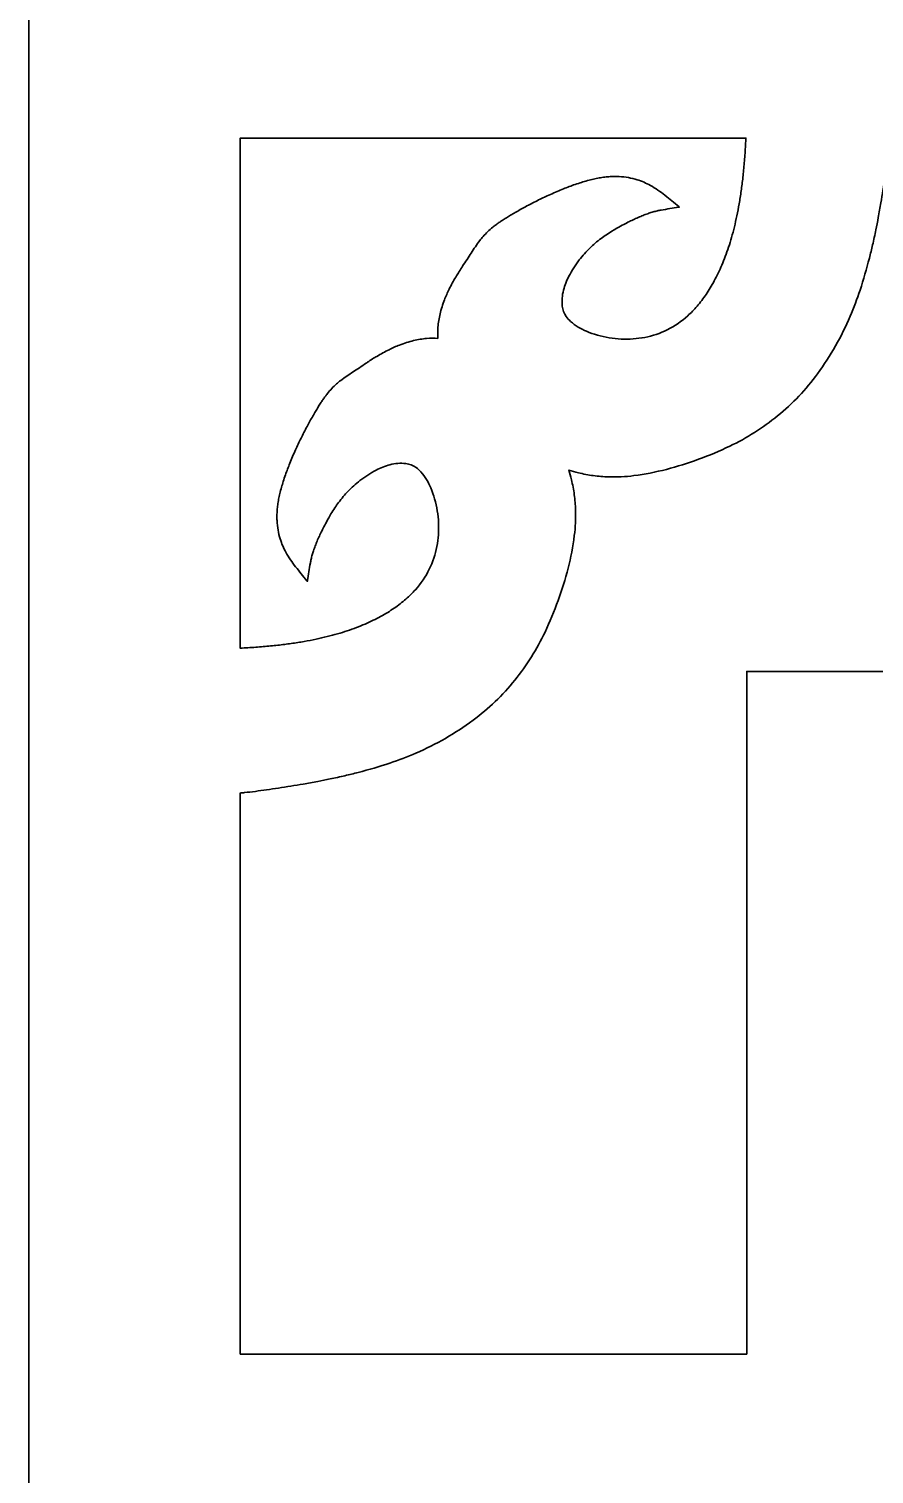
# Model space of a CAD drawing. Header units: centimetres. Extents: x -19.6 to -12.8, y -9 to 9.
# Drawn here: x -19.553 to -18.203, y -6.621 to -4.31 of the extents above; entities that cross this region are included whole.
import ezdxf

# ---------------------------------------------------------------- set-up
doc = ezdxf.new("R2010")
doc.units = ezdxf.units.CM
doc.header["$MEASUREMENT"] = 0
doc.layers.add('layer 1', color=7, linetype='Continuous')

msp = doc.modelspace()

# ---------------------------------------------------------------- linework, layer by layer
at = {"layer": 'layer 1', "color": 250, "lineweight": 30}
for points, knots in [([(-12.83818, 9.00077), (-12.83818, 3.00045), (-12.83818, -2.99988), (-12.83818, -9.00021), (-12.83818, -9.00021), (-15.07649, -9.00021), (-17.31483, -9.00021), (-19.55315, -9.00021), (-19.55315, -9.00021), (-19.55315, -2.99988), (-19.55315, 3.00045), (-19.55315, 9.00077), (-19.55315, 9.00077), (-17.31483, 9.00077), (-15.07649, 9.00077), (-12.83818, 9.00077)], [0, 0, 0, 0, 0.2, 0.2, 0.2, 0.2, 0.4, 0.4, 0.4, 0.4, 0.6, 0.6, 0.6, 0.6, 1, 1, 1, 1]), ([(-18.89987, -4.80493), (-18.90023, -4.79891), (-18.90014, -4.79289), (-18.89965, -4.78687), (-18.89965, -4.78687), (-18.89908, -4.77983), (-18.89795, -4.77283), (-18.89633, -4.76595), (-18.89633, -4.76595), (-18.8945, -4.75827), (-18.89215, -4.75072), (-18.8893, -4.74336), (-18.8893, -4.74336), (-18.88709, -4.73758), (-18.88457, -4.73192), (-18.88183, -4.72636), (-18.88183, -4.72636), (-18.87858, -4.71975), (-18.87508, -4.71327), (-18.8713, -4.70692), (-18.8713, -4.70692), (-18.86993, -4.70458), (-18.86852, -4.70227), (-18.8671, -4.69996), (-18.8671, -4.69996), (-18.86535, -4.69719), (-18.86361, -4.69443), (-18.86183, -4.69167), (-18.86183, -4.69167), (-18.86141, -4.69104), (-18.86103, -4.69039), (-18.8606, -4.68976), (-18.8606, -4.68976), (-18.85815, -4.68607), (-18.85572, -4.68237), (-18.85327, -4.67868), (-18.85327, -4.67868), (-18.84885, -4.67193), (-18.84439, -4.6652), (-18.83996, -4.65845), (-18.83996, -4.65845), (-18.83773, -4.65514), (-18.83538, -4.65187), (-18.83298, -4.64868), (-18.83298, -4.64868), (-18.83124, -4.64636), (-18.82941, -4.64411), (-18.8275, -4.64192), (-18.8275, -4.64192), (-18.82523, -4.63933), (-18.82286, -4.63684), (-18.82035, -4.63447), (-18.82035, -4.63447), (-18.8177, -4.63193), (-18.81494, -4.62952), (-18.81207, -4.62723), (-18.81207, -4.62723), (-18.81059, -4.62605), (-18.80907, -4.62488), (-18.80753, -4.62375), (-18.80753, -4.62375), (-18.80579, -4.62245), (-18.80404, -4.62118), (-18.80227, -4.61994), (-18.80227, -4.61994), (-18.8005, -4.61873), (-18.79871, -4.61752), (-18.79694, -4.61637), (-18.79694, -4.61637), (-18.79479, -4.61496), (-18.79263, -4.61357), (-18.79047, -4.6122), (-18.79047, -4.6122), (-18.78824, -4.61084), (-18.78601, -4.60947), (-18.78377, -4.60812), (-18.78377, -4.60812), (-18.78126, -4.60663), (-18.77876, -4.60515), (-18.77624, -4.60369), (-18.77624, -4.60369), (-18.77359, -4.60215), (-18.77095, -4.60066), (-18.76829, -4.59917), (-18.76829, -4.59917), (-18.76549, -4.59761), (-18.7627, -4.59609), (-18.75988, -4.59457), (-18.75988, -4.59457), (-18.75368, -4.59123), (-18.74742, -4.588), (-18.74114, -4.58487), (-18.74114, -4.58487), (-18.73504, -4.58182), (-18.7289, -4.57888), (-18.7227, -4.57605), (-18.7227, -4.57605), (-18.7157, -4.57283), (-18.70865, -4.56978), (-18.70155, -4.56684), (-18.70155, -4.56684), (-18.69543, -4.56434), (-18.68921, -4.56196), (-18.68299, -4.55975), (-18.68299, -4.55975), (-18.67957, -4.55854), (-18.67612, -4.55737), (-18.67269, -4.55626), (-18.67269, -4.55626), (-18.6696, -4.55526), (-18.6665, -4.55432), (-18.66339, -4.55343), (-18.66339, -4.55343), (-18.66005, -4.55248), (-18.65669, -4.55162), (-18.65336, -4.5508), (-18.65336, -4.5508), (-18.6504, -4.55008), (-18.64745, -4.54945), (-18.6445, -4.54888), (-18.6445, -4.54888), (-18.64149, -4.54831), (-18.63844, -4.5478), (-18.6354, -4.54741), (-18.6354, -4.54741), (-18.63254, -4.54701), (-18.62967, -4.54672), (-18.6268, -4.54649), (-18.6268, -4.54649), (-18.62401, -4.54628), (-18.62123, -4.54614), (-18.6184, -4.5461), (-18.6184, -4.5461), (-18.61573, -4.54606), (-18.61306, -4.5461), (-18.61039, -4.54623), (-18.61039, -4.54623), (-18.6054, -4.54647), (-18.60043, -4.54701), (-18.59548, -4.54788), (-18.59548, -4.54788), (-18.59072, -4.54872), (-18.586, -4.54986), (-18.58138, -4.55132), (-18.58138, -4.55132), (-18.574, -4.55364), (-18.56691, -4.55674), (-18.56015, -4.56054), (-18.56015, -4.56054), (-18.55202, -4.56511), (-18.54432, -4.57036), (-18.53706, -4.57623), (-18.53706, -4.57623), (-18.52968, -4.58218), (-18.5223, -4.58814), (-18.51492, -4.5941), (-18.51492, -4.5941), (-18.51457, -4.59438), (-18.51424, -4.59465), (-18.5139, -4.59493), (-18.5139, -4.59493), (-18.51432, -4.59501), (-18.51476, -4.59509), (-18.5152, -4.59514), (-18.5152, -4.59514), (-18.52454, -4.59671), (-18.53387, -4.59828), (-18.54317, -4.59986), (-18.54317, -4.59986), (-18.5452, -4.6002), (-18.5472, -4.6006), (-18.54918, -4.60105), (-18.54918, -4.60105), (-18.55147, -4.60158), (-18.55375, -4.60218), (-18.55604, -4.60285), (-18.55604, -4.60285), (-18.55829, -4.6035), (-18.56049, -4.60418), (-18.56271, -4.60495), (-18.56271, -4.60495), (-18.56527, -4.60582), (-18.5678, -4.60674), (-18.5703, -4.60771), (-18.5703, -4.60771), (-18.57276, -4.60867), (-18.57521, -4.60967), (-18.57762, -4.6107), (-18.57762, -4.6107), (-18.58044, -4.61191), (-18.58319, -4.61314), (-18.58596, -4.61444), (-18.58596, -4.61444), (-18.58864, -4.61568), (-18.59128, -4.61696), (-18.59394, -4.61826), (-18.59394, -4.61826), (-18.59698, -4.61977), (-18.60001, -4.62132), (-18.60301, -4.62291), (-18.60301, -4.62291), (-18.60637, -4.62467), (-18.60972, -4.62648), (-18.61301, -4.62835), (-18.61301, -4.62835), (-18.61571, -4.62986), (-18.61839, -4.6314), (-18.62101, -4.633), (-18.62101, -4.633), (-18.62425, -4.635), (-18.62748, -4.63707), (-18.63067, -4.63921), (-18.63067, -4.63921), (-18.63353, -4.64114), (-18.63637, -4.64316), (-18.63916, -4.64526), (-18.63916, -4.64526), (-18.64232, -4.64765), (-18.64544, -4.65016), (-18.64848, -4.65275), (-18.64848, -4.65275), (-18.65138, -4.65522), (-18.65422, -4.65782), (-18.65695, -4.66049), (-18.65695, -4.66049), (-18.66001, -4.66344), (-18.66295, -4.66654), (-18.66575, -4.66971), (-18.66575, -4.66971), (-18.6686, -4.67293), (-18.67131, -4.67622), (-18.67392, -4.67961), (-18.67392, -4.67961), (-18.6802, -4.68782), (-18.68575, -4.69653), (-18.69053, -4.70569), (-18.69053, -4.70569), (-18.69421, -4.71273), (-18.69709, -4.72013), (-18.69916, -4.72778), (-18.69916, -4.72778), (-18.7014, -4.73614), (-18.70206, -4.74477), (-18.70105, -4.75337), (-18.70105, -4.75337), (-18.70035, -4.75932), (-18.69823, -4.76494), (-18.69481, -4.76988), (-18.69481, -4.76988), (-18.69278, -4.7728), (-18.69043, -4.77546), (-18.68779, -4.77784), (-18.68779, -4.77784), (-18.68403, -4.78118), (-18.68001, -4.78419), (-18.67571, -4.78679), (-18.67571, -4.78679), (-18.67138, -4.78941), (-18.6669, -4.79173), (-18.66224, -4.79369), (-18.66224, -4.79369), (-18.65663, -4.79607), (-18.65092, -4.79809), (-18.64505, -4.79975), (-18.64505, -4.79975), (-18.63255, -4.8033), (-18.61972, -4.8054), (-18.60677, -4.80602), (-18.60677, -4.80602), (-18.5942, -4.80662), (-18.58165, -4.80575), (-18.5693, -4.8034), (-18.5693, -4.8034), (-18.55677, -4.80104), (-18.54469, -4.79693), (-18.5333, -4.7912), (-18.5333, -4.7912), (-18.52144, -4.78524), (-18.51051, -4.77773), (-18.50063, -4.76881), (-18.50063, -4.76881), (-18.49538, -4.76407), (-18.49045, -4.759), (-18.48583, -4.75361), (-18.48583, -4.75361), (-18.48066, -4.74758), (-18.4758, -4.74126), (-18.47136, -4.73467), (-18.47136, -4.73467), (-18.46906, -4.73129), (-18.46684, -4.72783), (-18.46472, -4.72433), (-18.46472, -4.72433), (-18.46246, -4.72057), (-18.46027, -4.71676), (-18.4582, -4.71289), (-18.4582, -4.71289), (-18.45608, -4.70895), (-18.45405, -4.70497), (-18.45211, -4.70093), (-18.45211, -4.70093), (-18.45003, -4.6966), (-18.44806, -4.69223), (-18.44619, -4.6878), (-18.44619, -4.6878), (-18.44424, -4.68324), (-18.44242, -4.67864), (-18.44068, -4.67401), (-18.44068, -4.67401), (-18.43883, -4.66913), (-18.43709, -4.66422), (-18.43548, -4.65926), (-18.43548, -4.65926), (-18.43377, -4.6541), (-18.43217, -4.6489), (-18.43069, -4.64368), (-18.43069, -4.64368), (-18.42909, -4.63807), (-18.42758, -4.63244), (-18.4262, -4.62675), (-18.4262, -4.62675), (-18.42474, -4.6209), (-18.42342, -4.61499), (-18.42218, -4.60907), (-18.42218, -4.60907), (-18.42085, -4.60263), (-18.41961, -4.59616), (-18.4185, -4.58967), (-18.4185, -4.58967), (-18.41792, -4.58635), (-18.41739, -4.58303), (-18.41687, -4.57969), (-18.41687, -4.57969), (-18.4163, -4.5762), (-18.41579, -4.57271), (-18.4153, -4.56921), (-18.4153, -4.56921), (-18.41482, -4.56567), (-18.41433, -4.56211), (-18.41388, -4.55857), (-18.41388, -4.55857), (-18.41341, -4.55484), (-18.41298, -4.55111), (-18.41256, -4.54738), (-18.41256, -4.54738), (-18.41214, -4.54361), (-18.41174, -4.53981), (-18.41136, -4.53602), (-18.41136, -4.53602), (-18.41098, -4.53204), (-18.41064, -4.52807), (-18.41028, -4.52408), (-18.41028, -4.52408), (-18.40995, -4.52005), (-18.40962, -4.51603), (-18.40935, -4.51199), (-18.40935, -4.51199), (-18.40906, -4.50775), (-18.40879, -4.50351), (-18.40852, -4.49928), (-18.40852, -4.49928), (-18.40825, -4.49498), (-18.40803, -4.49069), (-18.40782, -4.48639), (-18.40782, -4.48639), (-18.4078, -4.48587), (-18.40776, -4.48534), (-18.40776, -4.4848), (-18.40776, -4.4848), (-18.67701, -4.4848), (-18.94628, -4.4848), (-19.21557, -4.4848), (-19.21557, -4.4848), (-19.21557, -4.75662), (-19.21557, -5.02846), (-19.21557, -5.30029), (-19.21557, -5.30029), (-19.21155, -5.30008), (-19.20751, -5.29986), (-19.20349, -5.29963), (-19.20349, -5.29963), (-19.19927, -5.29937), (-19.19508, -5.2991), (-19.19086, -5.29879), (-19.19086, -5.29879), (-19.18683, -5.29849), (-19.18285, -5.29818), (-19.17882, -5.29783), (-19.17882, -5.29783), (-19.17487, -5.2975), (-19.17093, -5.29713), (-19.16699, -5.29675), (-19.16699, -5.29675), (-19.16323, -5.29636), (-19.15947, -5.29596), (-19.15571, -5.29555), (-19.15571, -5.29555), (-19.15199, -5.29513), (-19.14828, -5.29469), (-19.14457, -5.29423), (-19.14457, -5.29423), (-19.14106, -5.29376), (-19.13754, -5.29329), (-19.13403, -5.29279), (-19.13403, -5.29279), (-19.13053, -5.29229), (-19.12705, -5.29177), (-19.12361, -5.29122), (-19.12361, -5.29122), (-19.12032, -5.29069), (-19.11699, -5.29015), (-19.11367, -5.28956), (-19.11367, -5.28956), (-19.10724, -5.28844), (-19.10084, -5.28719), (-19.09441, -5.28585), (-19.09441, -5.28585), (-19.08854, -5.28462), (-19.08269, -5.28328), (-19.07686, -5.28182), (-19.07686, -5.28182), (-19.0712, -5.28042), (-19.06563, -5.27892), (-19.06005, -5.2773), (-19.06005, -5.2773), (-19.05486, -5.27581), (-19.04969, -5.27419), (-19.04458, -5.27249), (-19.04458, -5.27249), (-19.03964, -5.27084), (-19.03477, -5.26908), (-19.02992, -5.26724), (-19.02992, -5.26724), (-19.0253, -5.26549), (-19.02076, -5.26365), (-19.01622, -5.26169), (-19.01622, -5.26169), (-19.01184, -5.25979), (-19.00748, -5.25781), (-19.00316, -5.25572), (-19.00316, -5.25572), (-18.99917, -5.25378), (-18.99522, -5.25173), (-18.99131, -5.2496), (-18.99131, -5.2496), (-18.98745, -5.24751), (-18.98366, -5.24532), (-18.97995, -5.24303), (-18.97995, -5.24303), (-18.97647, -5.24089), (-18.97302, -5.23867), (-18.96965, -5.23637), (-18.96965, -5.23637), (-18.96313, -5.23187), (-18.95685, -5.227), (-18.95086, -5.22178), (-18.95086, -5.22178), (-18.94551, -5.21713), (-18.94048, -5.21217), (-18.93574, -5.20687), (-18.93574, -5.20687), (-18.92689, -5.19694), (-18.91944, -5.18591), (-18.9135, -5.17399), (-18.9135, -5.17399), (-18.90782, -5.16252), (-18.90375, -5.15036), (-18.90141, -5.13774), (-18.90141, -5.13774), (-18.89905, -5.12531), (-18.89821, -5.11267), (-18.89881, -5.10003), (-18.89881, -5.10003), (-18.89941, -5.08697), (-18.90149, -5.07406), (-18.90503, -5.06147), (-18.90503, -5.06147), (-18.90667, -5.05559), (-18.90867, -5.04981), (-18.91104, -5.04416), (-18.91104, -5.04416), (-18.91301, -5.03949), (-18.91531, -5.03496), (-18.9179, -5.03062), (-18.9179, -5.03062), (-18.92048, -5.0263), (-18.92345, -5.02224), (-18.9268, -5.01846), (-18.9268, -5.01846), (-18.92915, -5.01579), (-18.9318, -5.01343), (-18.93469, -5.01139), (-18.93469, -5.01139), (-18.93961, -5.00795), (-18.94517, -5.00581), (-18.95111, -5.0051), (-18.95111, -5.0051), (-18.95964, -5.0041), (-18.96822, -5.00473), (-18.97651, -5.007), (-18.97651, -5.007), (-18.98413, -5.00909), (-18.99148, -5.012), (-18.99845, -5.01569), (-18.99845, -5.01569), (-19.00756, -5.0205), (-19.01621, -5.02609), (-19.02436, -5.03241), (-19.02436, -5.03241), (-19.02774, -5.03504), (-19.03101, -5.03777), (-19.03418, -5.04063), (-19.03418, -5.04063), (-19.03734, -5.04347), (-19.04039, -5.04643), (-19.04334, -5.04948), (-19.04334, -5.04948), (-19.04601, -5.05225), (-19.04858, -5.0551), (-19.05106, -5.05804), (-19.05106, -5.05804), (-19.05361, -5.06109), (-19.05611, -5.06421), (-19.05846, -5.06741), (-19.05846, -5.06741), (-19.06055, -5.07021), (-19.06256, -5.07306), (-19.06448, -5.07597), (-19.06448, -5.07597), (-19.06662, -5.07916), (-19.06867, -5.0824), (-19.07065, -5.08569), (-19.07065, -5.08569), (-19.07222, -5.08834), (-19.0738, -5.09101), (-19.07527, -5.09373), (-19.07527, -5.09373), (-19.07713, -5.09706), (-19.07893, -5.10041), (-19.08068, -5.10382), (-19.08068, -5.10382), (-19.08225, -5.10684), (-19.0838, -5.10988), (-19.08529, -5.11295), (-19.08529, -5.11295), (-19.08659, -5.11561), (-19.08786, -5.11828), (-19.0891, -5.12096), (-19.0891, -5.12096), (-19.09037, -5.12375), (-19.09161, -5.12655), (-19.0928, -5.12937), (-19.0928, -5.12937), (-19.09384, -5.13181), (-19.09482, -5.13427), (-19.09576, -5.13674), (-19.09576, -5.13674), (-19.09674, -5.13927), (-19.09765, -5.14183), (-19.09854, -5.14439), (-19.09854, -5.14439), (-19.09927, -5.14662), (-19.09998, -5.14885), (-19.1006, -5.1511), (-19.1006, -5.1511), (-19.10126, -5.15338), (-19.10186, -5.15569), (-19.10238, -5.158), (-19.10238, -5.158), (-19.10285, -5.16), (-19.10323, -5.16201), (-19.10357, -5.16404), (-19.10357, -5.16404), (-19.10515, -5.17343), (-19.10669, -5.18283), (-19.10825, -5.19221), (-19.10825, -5.19221), (-19.10831, -5.19264), (-19.10838, -5.19309), (-19.10846, -5.19353), (-19.10846, -5.19353), (-19.10874, -5.19318), (-19.10901, -5.19283), (-19.10929, -5.19248), (-19.10929, -5.19248), (-19.11521, -5.18505), (-19.12115, -5.17763), (-19.12705, -5.17019), (-19.12705, -5.17019), (-19.13289, -5.1629), (-19.13809, -5.15512), (-19.14264, -5.14695), (-19.14264, -5.14695), (-19.14641, -5.14016), (-19.14947, -5.13302), (-19.15179, -5.12558), (-19.15179, -5.12558), (-19.15324, -5.12091), (-19.15438, -5.11618), (-19.15519, -5.11137), (-19.15519, -5.11137), (-19.15605, -5.10642), (-19.1566, -5.1014), (-19.15684, -5.09636), (-19.15684, -5.09636), (-19.15697, -5.09368), (-19.15701, -5.09099), (-19.15697, -5.0883), (-19.15697, -5.0883), (-19.15691, -5.08549), (-19.15679, -5.08268), (-19.15657, -5.07987), (-19.15657, -5.07987), (-19.15636, -5.07697), (-19.15609, -5.07408), (-19.15567, -5.0712), (-19.15567, -5.0712), (-19.15526, -5.06813), (-19.15478, -5.06508), (-19.15422, -5.06205), (-19.15422, -5.06205), (-19.15363, -5.05905), (-19.15301, -5.05607), (-19.1523, -5.05312), (-19.1523, -5.05312), (-19.1515, -5.04975), (-19.15063, -5.04639), (-19.14969, -5.04304), (-19.14969, -5.04304), (-19.14879, -5.0399), (-19.14786, -5.03679), (-19.14687, -5.03366), (-19.14687, -5.03366), (-19.14579, -5.0302), (-19.14461, -5.02673), (-19.14341, -5.0233), (-19.14341, -5.0233), (-19.14119, -5.01702), (-19.13884, -5.01078), (-19.13634, -5.0046), (-19.13634, -5.0046), (-19.13348, -4.99744), (-19.13043, -4.99034), (-19.12723, -4.98331), (-19.12723, -4.98331), (-19.12443, -4.97708), (-19.12148, -4.97087), (-19.11847, -4.96474), (-19.11847, -4.96474), (-19.11536, -4.9584), (-19.11215, -4.95212), (-19.10882, -4.94589), (-19.10882, -4.94589), (-19.10731, -4.94305), (-19.10581, -4.94022), (-19.10426, -4.93742), (-19.10426, -4.93742), (-19.10278, -4.93474), (-19.10128, -4.93207), (-19.09977, -4.92942), (-19.09977, -4.92942), (-19.09832, -4.92688), (-19.09686, -4.92434), (-19.09538, -4.92183), (-19.09538, -4.92183), (-19.09401, -4.91956), (-19.09268, -4.91733), (-19.09129, -4.91511), (-19.09129, -4.91511), (-19.08995, -4.9129), (-19.0886, -4.91072), (-19.08717, -4.90857), (-19.08717, -4.90857), (-19.08603, -4.90677), (-19.08482, -4.90499), (-19.08362, -4.90322), (-19.08362, -4.90322), (-19.08238, -4.90142), (-19.08114, -4.89963), (-19.07985, -4.89789), (-19.07985, -4.89789), (-19.07873, -4.89634), (-19.07757, -4.89483), (-19.07638, -4.89333), (-19.07638, -4.89333), (-19.07411, -4.89044), (-19.07172, -4.88767), (-19.06921, -4.88499), (-19.06921, -4.88499), (-19.06683, -4.88248), (-19.06437, -4.88008), (-19.0618, -4.8778), (-19.0618, -4.8778), (-19.05961, -4.87588), (-19.05738, -4.87403), (-19.05508, -4.87229), (-19.05508, -4.87229), (-19.05194, -4.86988), (-19.04875, -4.86758), (-19.04551, -4.86536), (-19.04551, -4.86536), (-19.03879, -4.86085), (-19.03203, -4.85634), (-19.02529, -4.85185), (-19.02529, -4.85185), (-19.02162, -4.8494), (-19.018, -4.84696), (-19.01432, -4.84452), (-19.01432, -4.84452), (-19.0137, -4.84411), (-19.01303, -4.84368), (-19.0124, -4.84325), (-19.0124, -4.84325), (-19.00967, -4.84146), (-19.00691, -4.83968), (-19.00414, -4.83793), (-19.00414, -4.83793), (-19.00186, -4.83649), (-18.99953, -4.83508), (-18.99724, -4.8337), (-18.99724, -4.8337), (-18.99092, -4.82992), (-18.98448, -4.82638), (-18.9779, -4.82308), (-18.9779, -4.82308), (-18.9724, -4.82033), (-18.96678, -4.81781), (-18.96102, -4.81557), (-18.96102, -4.81557), (-18.9537, -4.81271), (-18.94622, -4.81036), (-18.93862, -4.80851), (-18.93862, -4.80851), (-18.93175, -4.80685), (-18.92483, -4.80572), (-18.91782, -4.80515), (-18.91782, -4.80515), (-18.91183, -4.80465), (-18.90587, -4.80458), (-18.89987, -4.80493)], [0, 0, 0, 0, 0.0053763, 0.0053763, 0.0053763, 0.0053763, 0.0107527, 0.0107527, 0.0107527, 0.0107527, 0.016129, 0.016129, 0.016129, 0.016129, 0.0215054, 0.0215054, 0.0215054, 0.0215054, 0.0268817, 0.0268817, 0.0268817, 0.0268817, 0.0322581, 0.0322581, 0.0322581, 0.0322581, 0.0376344, 0.0376344, 0.0376344, 0.0376344, 0.0430108, 0.0430108, 0.0430108, 0.0430108, 0.0483871, 0.0483871, 0.0483871, 0.0483871, 0.0537634, 0.0537634, 0.0537634, 0.0537634, 0.0591398, 0.0591398, 0.0591398, 0.0591398, 0.0645161, 0.0645161, 0.0645161, 0.0645161, 0.0698925, 0.0698925, 0.0698925, 0.0698925, 0.0752688, 0.0752688, 0.0752688, 0.0752688, 0.0806452, 0.0806452, 0.0806452, 0.0806452, 0.0860215, 0.0860215, 0.0860215, 0.0860215, 0.0913978, 0.0913978, 0.0913978, 0.0913978, 0.0967742, 0.0967742, 0.0967742, 0.0967742, 0.1021505, 0.1021505, 0.1021505, 0.1021505, 0.1075269, 0.1075269, 0.1075269, 0.1075269, 0.1129032, 0.1129032, 0.1129032, 0.1129032, 0.1182796, 0.1182796, 0.1182796, 0.1182796, 0.1236559, 0.1236559, 0.1236559, 0.1236559, 0.1290323, 0.1290323, 0.1290323, 0.1290323, 0.1344086, 0.1344086, 0.1344086, 0.1344086, 0.1397849, 0.1397849, 0.1397849, 0.1397849, 0.1451613, 0.1451613, 0.1451613, 0.1451613, 0.1505376, 0.1505376, 0.1505376, 0.1505376, 0.155914, 0.155914, 0.155914, 0.155914, 0.1612903, 0.1612903, 0.1612903, 0.1612903, 0.1666667, 0.1666667, 0.1666667, 0.1666667, 0.172043, 0.172043, 0.172043, 0.172043, 0.1774194, 0.1774194, 0.1774194, 0.1774194, 0.1827957, 0.1827957, 0.1827957, 0.1827957, 0.188172, 0.188172, 0.188172, 0.188172, 0.1935484, 0.1935484, 0.1935484, 0.1935484, 0.1989247, 0.1989247, 0.1989247, 0.1989247, 0.2043011, 0.2043011, 0.2043011, 0.2043011, 0.2096774, 0.2096774, 0.2096774, 0.2096774, 0.2150538, 0.2150538, 0.2150538, 0.2150538, 0.2204301, 0.2204301, 0.2204301, 0.2204301, 0.2258065, 0.2258065, 0.2258065, 0.2258065, 0.2311828, 0.2311828, 0.2311828, 0.2311828, 0.2365591, 0.2365591, 0.2365591, 0.2365591, 0.2419355, 0.2419355, 0.2419355, 0.2419355, 0.2473118, 0.2473118, 0.2473118, 0.2473118, 0.2526882, 0.2526882, 0.2526882, 0.2526882, 0.2580645, 0.2580645, 0.2580645, 0.2580645, 0.2634409, 0.2634409, 0.2634409, 0.2634409, 0.2688172, 0.2688172, 0.2688172, 0.2688172, 0.2741935, 0.2741935, 0.2741935, 0.2741935, 0.2795699, 0.2795699, 0.2795699, 0.2795699, 0.2849462, 0.2849462, 0.2849462, 0.2849462, 0.2903226, 0.2903226, 0.2903226, 0.2903226, 0.2956989, 0.2956989, 0.2956989, 0.2956989, 0.3010753, 0.3010753, 0.3010753, 0.3010753, 0.3064516, 0.3064516, 0.3064516, 0.3064516, 0.311828, 0.311828, 0.311828, 0.311828, 0.3172043, 0.3172043, 0.3172043, 0.3172043, 0.3225806, 0.3225806, 0.3225806, 0.3225806, 0.327957, 0.327957, 0.327957, 0.327957, 0.3333333, 0.3333333, 0.3333333, 0.3333333, 0.3387097, 0.3387097, 0.3387097, 0.3387097, 0.344086, 0.344086, 0.344086, 0.344086, 0.3494624, 0.3494624, 0.3494624, 0.3494624, 0.3548387, 0.3548387, 0.3548387, 0.3548387, 0.3602151, 0.3602151, 0.3602151, 0.3602151, 0.3655914, 0.3655914, 0.3655914, 0.3655914, 0.3709677, 0.3709677, 0.3709677, 0.3709677, 0.3763441, 0.3763441, 0.3763441, 0.3763441, 0.3817204, 0.3817204, 0.3817204, 0.3817204, 0.3870968, 0.3870968, 0.3870968, 0.3870968, 0.3924731, 0.3924731, 0.3924731, 0.3924731, 0.3978495, 0.3978495, 0.3978495, 0.3978495, 0.4032258, 0.4032258, 0.4032258, 0.4032258, 0.4086022, 0.4086022, 0.4086022, 0.4086022, 0.4139785, 0.4139785, 0.4139785, 0.4139785, 0.4193548, 0.4193548, 0.4193548, 0.4193548, 0.4247312, 0.4247312, 0.4247312, 0.4247312, 0.4301075, 0.4301075, 0.4301075, 0.4301075, 0.4354839, 0.4354839, 0.4354839, 0.4354839, 0.4408602, 0.4408602, 0.4408602, 0.4408602, 0.4462366, 0.4462366, 0.4462366, 0.4462366, 0.4516129, 0.4516129, 0.4516129, 0.4516129, 0.4569892, 0.4569892, 0.4569892, 0.4569892, 0.4623656, 0.4623656, 0.4623656, 0.4623656, 0.4677419, 0.4677419, 0.4677419, 0.4677419, 0.4731183, 0.4731183, 0.4731183, 0.4731183, 0.4784946, 0.4784946, 0.4784946, 0.4784946, 0.483871, 0.483871, 0.483871, 0.483871, 0.4892473, 0.4892473, 0.4892473, 0.4892473, 0.4946237, 0.4946237, 0.4946237, 0.4946237, 0.5, 0.5, 0.5, 0.5, 0.5053763, 0.5053763, 0.5053763, 0.5053763, 0.5107527, 0.5107527, 0.5107527, 0.5107527, 0.516129, 0.516129, 0.516129, 0.516129, 0.5215054, 0.5215054, 0.5215054, 0.5215054, 0.5268817, 0.5268817, 0.5268817, 0.5268817, 0.5322581, 0.5322581, 0.5322581, 0.5322581, 0.5376344, 0.5376344, 0.5376344, 0.5376344, 0.5430108, 0.5430108, 0.5430108, 0.5430108, 0.5483871, 0.5483871, 0.5483871, 0.5483871, 0.5537634, 0.5537634, 0.5537634, 0.5537634, 0.5591398, 0.5591398, 0.5591398, 0.5591398, 0.5645161, 0.5645161, 0.5645161, 0.5645161, 0.5698925, 0.5698925, 0.5698925, 0.5698925, 0.5752688, 0.5752688, 0.5752688, 0.5752688, 0.5806452, 0.5806452, 0.5806452, 0.5806452, 0.5860215, 0.5860215, 0.5860215, 0.5860215, 0.5913978, 0.5913978, 0.5913978, 0.5913978, 0.5967742, 0.5967742, 0.5967742, 0.5967742, 0.6021505, 0.6021505, 0.6021505, 0.6021505, 0.6075269, 0.6075269, 0.6075269, 0.6075269, 0.6129032, 0.6129032, 0.6129032, 0.6129032, 0.6182796, 0.6182796, 0.6182796, 0.6182796, 0.6236559, 0.6236559, 0.6236559, 0.6236559, 0.6290323, 0.6290323, 0.6290323, 0.6290323, 0.6344086, 0.6344086, 0.6344086, 0.6344086, 0.6397849, 0.6397849, 0.6397849, 0.6397849, 0.6451613, 0.6451613, 0.6451613, 0.6451613, 0.6505376, 0.6505376, 0.6505376, 0.6505376, 0.655914, 0.655914, 0.655914, 0.655914, 0.6612903, 0.6612903, 0.6612903, 0.6612903, 0.6666667, 0.6666667, 0.6666667, 0.6666667, 0.672043, 0.672043, 0.672043, 0.672043, 0.6774194, 0.6774194, 0.6774194, 0.6774194, 0.6827957, 0.6827957, 0.6827957, 0.6827957, 0.688172, 0.688172, 0.688172, 0.688172, 0.6935484, 0.6935484, 0.6935484, 0.6935484, 0.6989247, 0.6989247, 0.6989247, 0.6989247, 0.7043011, 0.7043011, 0.7043011, 0.7043011, 0.7096774, 0.7096774, 0.7096774, 0.7096774, 0.7150538, 0.7150538, 0.7150538, 0.7150538, 0.7204301, 0.7204301, 0.7204301, 0.7204301, 0.7258065, 0.7258065, 0.7258065, 0.7258065, 0.7311828, 0.7311828, 0.7311828, 0.7311828, 0.7365591, 0.7365591, 0.7365591, 0.7365591, 0.7419355, 0.7419355, 0.7419355, 0.7419355, 0.7473118, 0.7473118, 0.7473118, 0.7473118, 0.7526882, 0.7526882, 0.7526882, 0.7526882, 0.7580645, 0.7580645, 0.7580645, 0.7580645, 0.7634409, 0.7634409, 0.7634409, 0.7634409, 0.7688172, 0.7688172, 0.7688172, 0.7688172, 0.7741935, 0.7741935, 0.7741935, 0.7741935, 0.7795699, 0.7795699, 0.7795699, 0.7795699, 0.7849462, 0.7849462, 0.7849462, 0.7849462, 0.7903226, 0.7903226, 0.7903226, 0.7903226, 0.7956989, 0.7956989, 0.7956989, 0.7956989, 0.8010753, 0.8010753, 0.8010753, 0.8010753, 0.8064516, 0.8064516, 0.8064516, 0.8064516, 0.811828, 0.811828, 0.811828, 0.811828, 0.8172043, 0.8172043, 0.8172043, 0.8172043, 0.8225806, 0.8225806, 0.8225806, 0.8225806, 0.827957, 0.827957, 0.827957, 0.827957, 0.8333333, 0.8333333, 0.8333333, 0.8333333, 0.8387097, 0.8387097, 0.8387097, 0.8387097, 0.844086, 0.844086, 0.844086, 0.844086, 0.8494624, 0.8494624, 0.8494624, 0.8494624, 0.8548387, 0.8548387, 0.8548387, 0.8548387, 0.8602151, 0.8602151, 0.8602151, 0.8602151, 0.8655914, 0.8655914, 0.8655914, 0.8655914, 0.8709677, 0.8709677, 0.8709677, 0.8709677, 0.8763441, 0.8763441, 0.8763441, 0.8763441, 0.8817204, 0.8817204, 0.8817204, 0.8817204, 0.8870968, 0.8870968, 0.8870968, 0.8870968, 0.8924731, 0.8924731, 0.8924731, 0.8924731, 0.8978495, 0.8978495, 0.8978495, 0.8978495, 0.9032258, 0.9032258, 0.9032258, 0.9032258, 0.9086022, 0.9086022, 0.9086022, 0.9086022, 0.9139785, 0.9139785, 0.9139785, 0.9139785, 0.9193548, 0.9193548, 0.9193548, 0.9193548, 0.9247312, 0.9247312, 0.9247312, 0.9247312, 0.9301075, 0.9301075, 0.9301075, 0.9301075, 0.9354839, 0.9354839, 0.9354839, 0.9354839, 0.9408602, 0.9408602, 0.9408602, 0.9408602, 0.9462366, 0.9462366, 0.9462366, 0.9462366, 0.9516129, 0.9516129, 0.9516129, 0.9516129, 0.9569892, 0.9569892, 0.9569892, 0.9569892, 0.9623656, 0.9623656, 0.9623656, 0.9623656, 0.9677419, 0.9677419, 0.9677419, 0.9677419, 0.9731183, 0.9731183, 0.9731183, 0.9731183, 0.9784946, 0.9784946, 0.9784946, 0.9784946, 0.983871, 0.983871, 0.983871, 0.983871, 0.9892473, 0.9892473, 0.9892473, 0.9892473, 1, 1, 1, 1]), ([(-17.36035, -4.4848), (-17.63272, -4.4848), (-17.90507, -4.4848), (-18.17747, -4.4848), (-18.17747, -4.4848), (-18.17778, -4.48784), (-18.17811, -4.49088), (-18.17843, -4.49393), (-18.17843, -4.49393), (-18.1791, -4.49978), (-18.17977, -4.50563), (-18.18052, -4.51147), (-18.18052, -4.51147), (-18.18127, -4.51749), (-18.18205, -4.5235), (-18.18287, -4.52949), (-18.18287, -4.52949), (-18.18375, -4.53582), (-18.18466, -4.54213), (-18.18561, -4.54844), (-18.18561, -4.54844), (-18.18774, -4.56169), (-18.1899, -4.57495), (-18.19205, -4.58819), (-18.19205, -4.58819), (-18.19339, -4.59606), (-18.19481, -4.6039), (-18.19629, -4.61174), (-18.19629, -4.61174), (-18.19754, -4.61834), (-18.19881, -4.62492), (-18.20016, -4.6315), (-18.20016, -4.6315), (-18.20179, -4.63951), (-18.20353, -4.6475), (-18.20535, -4.65548), (-18.20535, -4.65548), (-18.207, -4.66265), (-18.2087, -4.66982), (-18.21054, -4.67695), (-18.21054, -4.67695), (-18.2149, -4.69404), (-18.21983, -4.71095), (-18.22539, -4.72769), (-18.22539, -4.72769), (-18.23005, -4.74187), (-18.23537, -4.75587), (-18.24123, -4.76962), (-18.24123, -4.76962), (-18.25507, -4.80215), (-18.27251, -4.8329), (-18.29328, -4.86146), (-18.29328, -4.86146), (-18.31162, -4.88667), (-18.33306, -4.9093), (-18.35722, -4.92893), (-18.35722, -4.92893), (-18.38072, -4.94803), (-18.40628, -4.96425), (-18.43353, -4.97733), (-18.43353, -4.97733), (-18.46606, -4.99298), (-18.49997, -5.00537), (-18.53486, -5.01441), (-18.53486, -5.01441), (-18.55189, -5.01881), (-18.56915, -5.02216), (-18.58655, -5.02445), (-18.58655, -5.02445), (-18.60001, -5.02621), (-18.61359, -5.02687), (-18.62719, -5.02643), (-18.62719, -5.02643), (-18.63532, -5.02616), (-18.64343, -5.02547), (-18.6515, -5.02438), (-18.6515, -5.02438), (-18.65953, -5.02328), (-18.6675, -5.02176), (-18.67539, -5.01984), (-18.67539, -5.01984), (-18.68049, -5.01859), (-18.6856, -5.01718), (-18.69062, -5.01561), (-18.69062, -5.01561), (-18.68905, -5.02066), (-18.68765, -5.0258), (-18.6864, -5.03095), (-18.6864, -5.03095), (-18.68451, -5.03889), (-18.683, -5.04691), (-18.68191, -5.055), (-18.68191, -5.055), (-18.6808, -5.06312), (-18.68013, -5.07128), (-18.67988, -5.07947), (-18.67988, -5.07947), (-18.67942, -5.09314), (-18.68009, -5.1068), (-18.68185, -5.12037), (-18.68185, -5.12037), (-18.6841, -5.13792), (-18.68745, -5.15528), (-18.69181, -5.17241), (-18.69181, -5.17241), (-18.70079, -5.20755), (-18.71309, -5.24168), (-18.72863, -5.27443), (-18.72863, -5.27443), (-18.74164, -5.30187), (-18.75775, -5.3276), (-18.77669, -5.35127), (-18.77669, -5.35127), (-18.79623, -5.37559), (-18.81868, -5.39716), (-18.84372, -5.41563), (-18.84372, -5.41563), (-18.8721, -5.43654), (-18.90264, -5.45409), (-18.93496, -5.46803), (-18.93496, -5.46803), (-18.94862, -5.47393), (-18.96249, -5.47925), (-18.9766, -5.48399), (-18.9766, -5.48399), (-18.99321, -5.48957), (-19.01004, -5.49456), (-19.02701, -5.49894), (-19.02701, -5.49894), (-19.0341, -5.50078), (-19.0412, -5.50251), (-19.04834, -5.50416), (-19.04834, -5.50416), (-19.05627, -5.506), (-19.06418, -5.50773), (-19.07216, -5.50939), (-19.07216, -5.50939), (-19.07866, -5.51074), (-19.08522, -5.51204), (-19.09177, -5.51329), (-19.09177, -5.51329), (-19.09951, -5.51476), (-19.10724, -5.51616), (-19.11502, -5.51753), (-19.11502, -5.51753), (-19.12816, -5.51968), (-19.14134, -5.52185), (-19.1545, -5.524), (-19.1545, -5.524), (-19.1608, -5.52498), (-19.16713, -5.5259), (-19.17345, -5.52677), (-19.17345, -5.52677), (-19.17942, -5.52762), (-19.18541, -5.52841), (-19.19137, -5.52917), (-19.19137, -5.52917), (-19.19718, -5.5299), (-19.20298, -5.5306), (-19.20879, -5.53125), (-19.20879, -5.53125), (-19.21106, -5.5315), (-19.21331, -5.53176), (-19.21557, -5.53201), (-19.21557, -5.53201), (-19.21557, -5.83098), (-19.21557, -6.12997), (-19.21557, -6.42895), (-19.21557, -6.42895), (-18.94589, -6.42895), (-18.67621, -6.42895), (-18.40651, -6.42895), (-18.40651, -6.42895), (-18.40651, -6.14024), (-18.40651, -5.85155), (-18.40651, -5.56284), (-18.40651, -5.56284), (-18.40651, -5.50592), (-18.40651, -5.44899), (-18.40651, -5.39208), (-18.40651, -5.39208), (-18.40651, -5.37837), (-18.40651, -5.36464), (-18.40651, -5.3509), (-18.40651, -5.3509), (-18.40651, -5.34666), (-18.40651, -5.34239), (-18.40651, -5.33812), (-18.40651, -5.33812), (-18.40651, -5.33792), (-18.40651, -5.33773), (-18.40651, -5.33752), (-18.40651, -5.33752), (-18.4063, -5.33752), (-18.40611, -5.33752), (-18.40591, -5.33752), (-18.40591, -5.33752), (-18.40169, -5.33752), (-18.39746, -5.33752), (-18.39319, -5.33752), (-18.39319, -5.33752), (-18.04893, -5.33752), (-17.70463, -5.33752), (-17.36035, -5.33752), (-17.36035, -5.33752), (-17.36035, -5.05328), (-17.36035, -4.76903), (-17.36035, -4.4848)], [0, 0, 0, 0, 0.0188679, 0.0188679, 0.0188679, 0.0188679, 0.0377358, 0.0377358, 0.0377358, 0.0377358, 0.0566038, 0.0566038, 0.0566038, 0.0566038, 0.0754717, 0.0754717, 0.0754717, 0.0754717, 0.0943396, 0.0943396, 0.0943396, 0.0943396, 0.1132075, 0.1132075, 0.1132075, 0.1132075, 0.1320755, 0.1320755, 0.1320755, 0.1320755, 0.1509434, 0.1509434, 0.1509434, 0.1509434, 0.1698113, 0.1698113, 0.1698113, 0.1698113, 0.1886792, 0.1886792, 0.1886792, 0.1886792, 0.2075472, 0.2075472, 0.2075472, 0.2075472, 0.2264151, 0.2264151, 0.2264151, 0.2264151, 0.245283, 0.245283, 0.245283, 0.245283, 0.2641509, 0.2641509, 0.2641509, 0.2641509, 0.2830189, 0.2830189, 0.2830189, 0.2830189, 0.3018868, 0.3018868, 0.3018868, 0.3018868, 0.3207547, 0.3207547, 0.3207547, 0.3207547, 0.3396226, 0.3396226, 0.3396226, 0.3396226, 0.3584906, 0.3584906, 0.3584906, 0.3584906, 0.3773585, 0.3773585, 0.3773585, 0.3773585, 0.3962264, 0.3962264, 0.3962264, 0.3962264, 0.4150943, 0.4150943, 0.4150943, 0.4150943, 0.4339623, 0.4339623, 0.4339623, 0.4339623, 0.4528302, 0.4528302, 0.4528302, 0.4528302, 0.4716981, 0.4716981, 0.4716981, 0.4716981, 0.490566, 0.490566, 0.490566, 0.490566, 0.509434, 0.509434, 0.509434, 0.509434, 0.5283019, 0.5283019, 0.5283019, 0.5283019, 0.5471698, 0.5471698, 0.5471698, 0.5471698, 0.5660377, 0.5660377, 0.5660377, 0.5660377, 0.5849057, 0.5849057, 0.5849057, 0.5849057, 0.6037736, 0.6037736, 0.6037736, 0.6037736, 0.6226415, 0.6226415, 0.6226415, 0.6226415, 0.6415094, 0.6415094, 0.6415094, 0.6415094, 0.6603774, 0.6603774, 0.6603774, 0.6603774, 0.6792453, 0.6792453, 0.6792453, 0.6792453, 0.6981132, 0.6981132, 0.6981132, 0.6981132, 0.7169811, 0.7169811, 0.7169811, 0.7169811, 0.7358491, 0.7358491, 0.7358491, 0.7358491, 0.754717, 0.754717, 0.754717, 0.754717, 0.7735849, 0.7735849, 0.7735849, 0.7735849, 0.7924528, 0.7924528, 0.7924528, 0.7924528, 0.8113208, 0.8113208, 0.8113208, 0.8113208, 0.8301887, 0.8301887, 0.8301887, 0.8301887, 0.8490566, 0.8490566, 0.8490566, 0.8490566, 0.8679245, 0.8679245, 0.8679245, 0.8679245, 0.8867925, 0.8867925, 0.8867925, 0.8867925, 0.9056604, 0.9056604, 0.9056604, 0.9056604, 0.9245283, 0.9245283, 0.9245283, 0.9245283, 0.9433962, 0.9433962, 0.9433962, 0.9433962, 0.9622642, 0.9622642, 0.9622642, 0.9622642, 1, 1, 1, 1])]:
    msp.add_open_spline(points, degree=3, knots=knots, dxfattribs=at)

doc.saveas('drawing.dxf')
